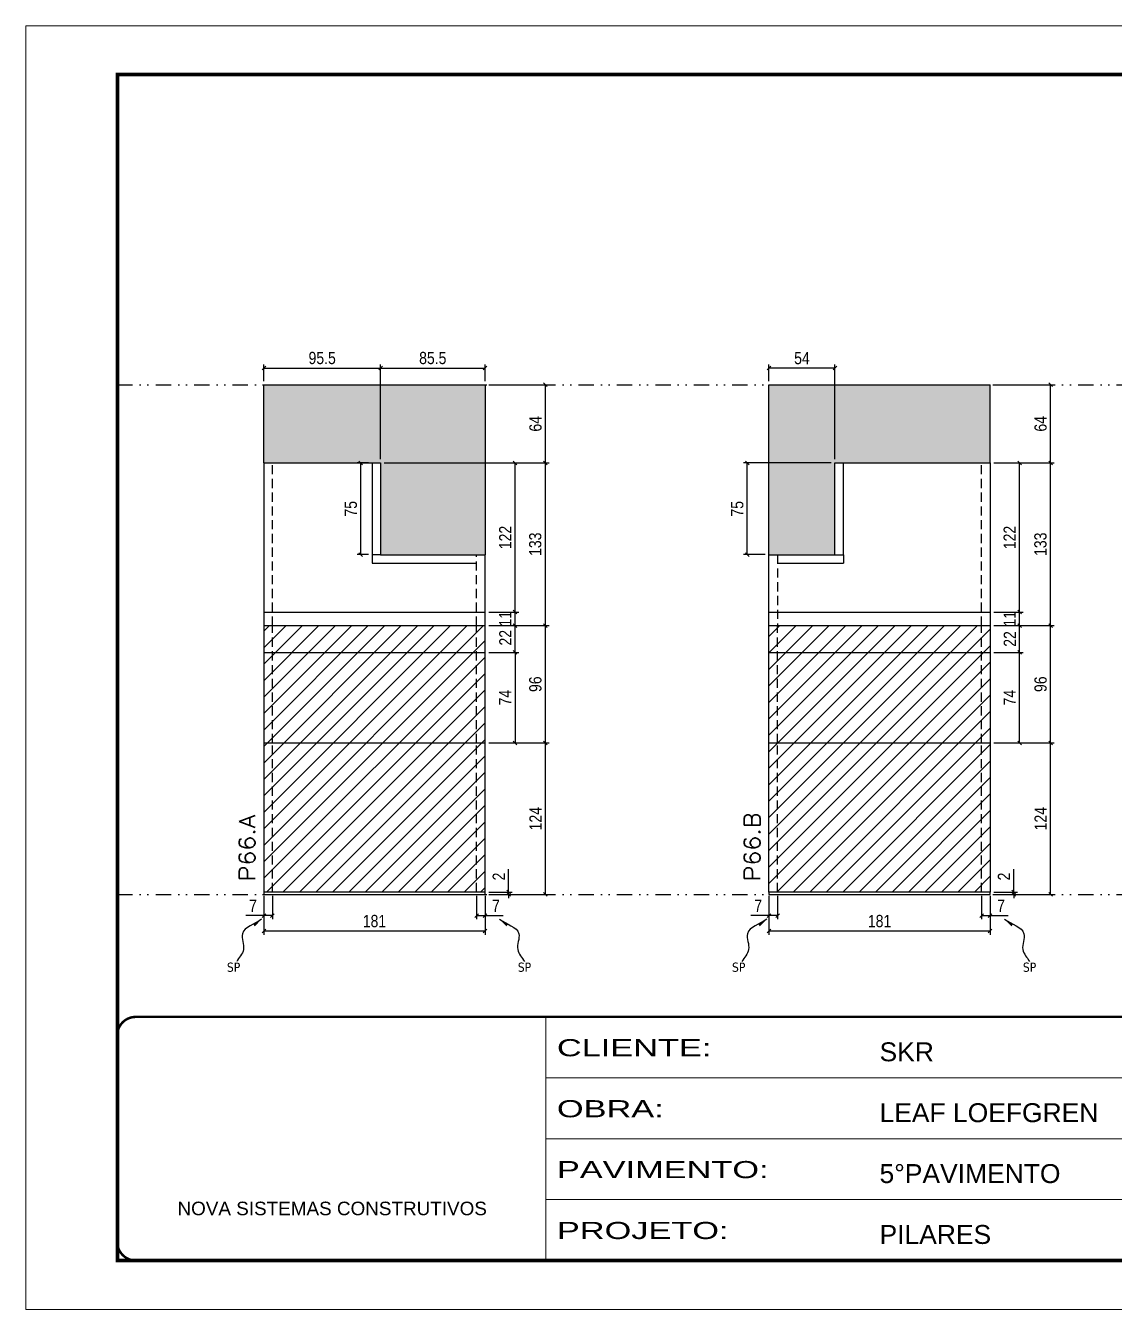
# Model space of a CAD drawing. Extents: x 14400 to 27878, y -21631 to 6985.
# Drawn here: x 16012 to 16903, y -957 to 93 of the extents above; entities that cross this region are included whole.
import ezdxf

# ---------------------------------------------------------------- set-up
doc = ezdxf.new("R2010")
doc.units = 0
for name, pattern in [('CONTINUO', [0]), ('DASHED', [0.75, 0.5, -0.25]), ('DIVIDE2', [0.625, 0.25, -0.125, 0, -0.125, 0, -0.125]), ('HIDDEN', [0.375, 0.25, -0.125])]:
    doc.linetypes.add(name, pattern=pattern)
for name, color, linetype in [('COTA', 241, 'Continuous'), ('Nível', 160, 'Continuous'), ('Painéis', 200, 'Continuous'), ('SARR_2.2x7', 40, 'Continuous'), ('Sarrafo de Pressão', 42, 'HIDDEN'), ('texto', 7, 'Continuous')]:
    doc.layers.add(name, color=color, linetype=linetype)
for name, color, linetype, lineweight in [('Folhas', 255, 'Continuous', 9), ('Hachura', 251, 'Continuous', 9), ('SARRAFO DE PRESSAO', 251, 'DASHED', 9), ('Texto Seção', 7, 'Continuous', 15)]:
    doc.layers.add(name, color=color, linetype=linetype, lineweight=lineweight)
doc.styles.add('ARIAL', font='arial.ttf')
doc.styles.add('COTA TECNICA', font='techl___.ttf', dxfattribs={"height": 10})
doc.styles.add('COTA TECNICA-50', font='techl___.ttf', dxfattribs={"height": 10})
doc.styles.add('REGUA-120', font='ROMANS.shx', dxfattribs={"height": 15})
doc.styles.get("Standard").update_dxf_attribs({"font": 'arial.ttf'})
doc.styles.add('Tecnologia', font='')
doc.styles.get('Tecnologia').set_extended_font_data('Forgotten Futurist')
doc.dimstyles.new('COTA PAINEL-50', dxfattribs={"dimtxt": 10, "dimasz": 3, "dimexe": 3, "dimexo": 3, "dimgap": 3, "dimtad": 1, "dimdec": 1, "dimzin": 12, "dimdsep": 46, "dimtxsty": 'COTA TECNICA-50', "dimblk1": 'OBLIQUE', "dimblk2": 'OBLIQUE', "dimsah": 1, "dimcen": 0.9, "dimclrd": 4, "dimclre": 4, "dimclrt": 240, "dimadec": 1, "dimazin": 3, "dimtfac": 1, "dimtdec": 1, "dimtmove": 0, "dimatfit": 3, "dimfxl": 1, "dimtolj": 1, "dimtzin": 12, "dimarcsym": 0})
doc.dimstyles.new('PAINEL', dxfattribs={"dimtxt": 10, "dimasz": 3, "dimexe": 3, "dimexo": 3, "dimgap": 3, "dimtad": 1, "dimdec": 1, "dimzin": 12, "dimdsep": 46, "dimtxsty": 'COTA TECNICA', "dimblk1": 'OBLIQUE', "dimblk2": 'OBLIQUE', "dimsah": 1, "dimcen": 0.9, "dimclrd": 4, "dimclre": 4, "dimclrt": 240, "dimadec": 1, "dimazin": 3, "dimtfac": 1, "dimtdec": 1, "dimtmove": 0, "dimatfit": 3, "dimfxl": 1, "dimtolj": 1, "dimtzin": 12, "dimarcsym": 0})
doc.dimstyles.get("Standard").update_dxf_attribs({"dimtxt": 0.18, "dimasz": 0.18, "dimexe": 0.18, "dimexo": 0.0625, "dimgap": 0.09, "dimtad": 0, "dimtih": 1, "dimtoh": 1, "dimdec": 4, "dimzin": 0, "dimdsep": 46, "dimtxsty": 'Standard', "dimcen": 0.09, "dimadec": 0, "dimazin": 0, "dimtfac": 1, "dimtdec": 4, "dimtofl": 0, "dimtmove": 0, "dimatfit": 3, "dimfxl": 1, "dimtolj": 1, "dimtzin": 0, "dimarcsym": 0})

# ---------------------------------------------------------------- blocks, each defined once
blk = doc.blocks.new('9999999999')
at = {"color": 30, "linetype": 'CONTINUO'}
for p, q in [((98564.6, 34230.2), (98564.6, 34429.4)), ((98564.6, 34379.6), (99584, 34379.6)), ((98564.6, 34329.8), (99488, 34329.8)), ((98564.6, 34280), (99488, 34280))]:
    blk.add_line(p, q, dxfattribs=at)
at = {"color": 30, "linetype": 'CONTINUO', "const_width": 2}
blk.add_lwpolyline([(99584, 34230.2), (99584, 34414.4, 0.414214), (99569, 34429.4), (98229, 34429.4, 0.414214), (98214, 34414.4), (98214, 34245.2, 0.414214), (98229, 34230.2), (99584, 34230.2)], format="xyb", dxfattribs=at)
at = {"layer": 'Folhas'}
blk.add_lwpolyline([(98139, 34190.2), (99624, 34190.2), (99624, 35240.2), (98139, 35240.2)], close=True, dxfattribs=at)
at = {"layer": 'Folhas', "color": 30, "const_width": 3}
blk.add_lwpolyline([(98214, 34230.2), (99584, 34230.2), (99584, 35200.2), (98214, 35200.2)], close=True, dxfattribs=at)
at = {"color": 7, "linetype": 'Continuous', "ltscale": 5, "style": 'ARIAL'}
for s, height, p in [('SKR', 15.48, (98837.7, 34393.1)), ('LEAF LOEFGREN', 15.483, (98837.7, 34343.3)), ('5°PAVIMENTO', 15.483, (98837.7, 34293.5)), ('NOVA SISTEMAS CONSTRUTIVOS', 11.059, (98263.2, 34267.2)), ('PILARES', 15.48, (98837.7, 34243.7))]:
    blk.add_text(s, height=height, dxfattribs=at).set_placement(p)
at = {"layer": 'Folhas', "color": 7, "style": 'Tecnologia', "width": 1.5}
for s, p in [('CLIENTE:', (98573.7, 34397.2)), ('OBRA:', (98573.7, 34347.3)), ('PAVIMENTO:', (98573.7, 34297.5)), ('PROJETO:', (98573.7, 34247.7))]:
    blk.add_text(s, height=14, dxfattribs=at).set_placement(p)
blk = doc.blocks.new('_Oblique')
at = {"color": 0, "linetype": 'ByBlock', "lineweight": -2}
blk.add_line((-0.5, -0.5), (0.5, 0.5), dxfattribs=at)
blk = doc.blocks.new('*D956')
at = {"layer": 'COTA', "color": 4, "lineweight": -2, "transparency": 16777216}
for p, q in [((16206.9, -618.4), (16206.9, -650.3)), ((16387.9, -618.4), (16387.9, -650.3)), ((16387.9, -647.3), (16206.9, -647.3))]:
    blk.add_line(p, q, dxfattribs=at)
at = {"layer": 'Defpoints', "color": 0, "transparency": 16777216}
for p in [(16206.9, -615.4), (16387.9, -615.4), (16206.9, -647.3)]:
    blk.add_point(p, dxfattribs=at)
at = {"layer": 'COTA', "color": 4, "lineweight": -2, "transparency": 16777216, "xscale": 3, "yscale": 3, "zscale": 3, "rotation": 180}
blk.add_blockref('_Oblique', (16206.9, -647.3), dxfattribs=at)
at = {"layer": 'COTA', "color": 4, "lineweight": -2, "transparency": 16777216, "xscale": 3, "yscale": 3, "zscale": 3}
blk.add_blockref('_Oblique', (16387.9, -647.3), dxfattribs=at)
at = {"layer": 'COTA', "color": 240, "transparency": 16777216, "insert": (16297.4, -639.2), "char_height": 10, "attachment_point": 5, "style": 'COTA TECNICA'}
blk.add_mtext('\\A1;181', dxfattribs=at)
blk = doc.blocks.new('*D957')
at = {"layer": 'COTA', "color": 4, "lineweight": -2, "transparency": 16777216}
for p, q in [((16380.9, -618.4), (16380.9, -637.7)), ((16387.9, -620.4), (16387.9, -637.7)), ((16380.9, -634.7), (16387.9, -634.7)), ((16387.9, -634.7), (16402.6, -634.7))]:
    blk.add_line(p, q, dxfattribs=at)
at = {"layer": 'Defpoints', "color": 0, "transparency": 16777216}
for p in [(16380.9, -615.4), (16387.9, -617.4), (16387.9, -634.7)]:
    blk.add_point(p, dxfattribs=at)
at = {"layer": 'COTA', "color": 4, "lineweight": -2, "transparency": 16777216, "xscale": 3, "yscale": 3, "zscale": 3, "rotation": 180}
blk.add_blockref('_Oblique', (16380.9, -634.7), dxfattribs=at)
at = {"layer": 'COTA', "color": 4, "lineweight": -2, "transparency": 16777216, "xscale": 3, "yscale": 3, "zscale": 3}
blk.add_blockref('_Oblique', (16387.9, -634.7), dxfattribs=at)
at = {"layer": 'COTA', "color": 240, "transparency": 16777216, "insert": (16396.8, -626.6), "char_height": 10, "attachment_point": 5, "style": 'COTA TECNICA-50'}
blk.add_mtext('\\A1;7', dxfattribs=at)
blk = doc.blocks.new('*D958')
at = {"layer": 'COTA', "color": 4, "lineweight": -2, "transparency": 16777216}
for p, q in [((16213.9, -618.4), (16213.9, -637.7)), ((16206.9, -620.4), (16206.9, -637.7)), ((16206.9, -634.7), (16192.2, -634.7)), ((16213.9, -634.7), (16206.9, -634.7))]:
    blk.add_line(p, q, dxfattribs=at)
at = {"layer": 'Defpoints', "color": 0, "transparency": 16777216}
for p in [(16206.9, -617.4), (16213.9, -615.4), (16206.9, -634.7)]:
    blk.add_point(p, dxfattribs=at)
at = {"layer": 'COTA', "color": 4, "lineweight": -2, "transparency": 16777216, "xscale": 3, "yscale": 3, "zscale": 3, "rotation": 180}
blk.add_blockref('_Oblique', (16206.9, -634.7), dxfattribs=at)
at = {"layer": 'COTA', "color": 4, "lineweight": -2, "transparency": 16777216, "xscale": 3, "yscale": 3, "zscale": 3}
blk.add_blockref('_Oblique', (16213.9, -634.7), dxfattribs=at)
at = {"layer": 'COTA', "color": 240, "transparency": 16777216, "insert": (16198, -626.6), "char_height": 10, "attachment_point": 5, "style": 'COTA TECNICA-50'}
blk.add_mtext('\\A1;7', dxfattribs=at)
blk = doc.blocks.new('*D959')
at = {"layer": 'COTA', "color": 4, "lineweight": -2, "transparency": 16777216}
for p, q in [((16407.1, -615.4), (16407.1, -596.6)), ((16390.9, -615.4), (16410.1, -615.4)), ((16390.9, -617.4), (16410.1, -617.4)), ((16407.1, -617.4), (16407.1, -615.4)), ((16407.1, -617.4), (16407.1, -620.4))]:
    blk.add_line(p, q, dxfattribs=at)
at = {"layer": 'Defpoints', "color": 0, "transparency": 16777216}
for p in [(16387.9, -615.4), (16387.9, -617.4), (16407.1, -617.4)]:
    blk.add_point(p, dxfattribs=at)
at = {"layer": 'COTA', "color": 4, "lineweight": -2, "transparency": 16777216, "xscale": 3, "yscale": 3, "zscale": 3}
for p, rotation in [((16407.1, -615.4), 270), ((16407.1, -617.4), 90)]:
    blk.add_blockref('_Oblique', p, dxfattribs=dict(at, rotation=rotation))
at = {"layer": 'COTA', "color": 240, "transparency": 16777216, "insert": (16399.1, -602.7), "char_height": 10, "attachment_point": 5, "rotation": 90, "style": 'COTA TECNICA-50'}
blk.add_mtext('\\A1;2', dxfattribs=at)
blk = doc.blocks.new('*D982')
at = {"layer": 'COTA', "color": 4, "linetype": 'ByBlock', "lineweight": -2, "transparency": 16777216}
for p, q in [((16390.9, -493.4), (16440.3, -493.4)), ((16437.3, -617.4), (16437.3, -493.4)), ((16390.9, -617.4), (16440.3, -617.4))]:
    blk.add_line(p, q, dxfattribs=at)
at = {"layer": 'Defpoints', "color": 0, "linetype": 'ByBlock', "transparency": 16777216}
for p in [(16387.9, -493.4), (16437.3, -493.4), (16387.9, -617.4)]:
    blk.add_point(p, dxfattribs=at)
at = {"layer": 'COTA', "color": 4, "linetype": 'ByBlock', "lineweight": -2, "transparency": 16777216, "xscale": 3, "yscale": 3, "zscale": 3}
for p, rotation in [((16437.3, -493.4), 90), ((16437.3, -617.4), 270)]:
    blk.add_blockref('_Oblique', p, dxfattribs=dict(at, rotation=rotation))
at = {"layer": 'COTA', "color": 240, "linetype": 'ByBlock', "transparency": 16777216, "insert": (16429.2, -555.4), "char_height": 10, "attachment_point": 5, "rotation": 90, "style": 'COTA TECNICA'}
blk.add_mtext('\\A1;124', dxfattribs=at)
blk = doc.blocks.new('*D963')
at = {"layer": 'COTA', "color": 4, "lineweight": -2, "transparency": 16777216}
for p, q in [((16620.2, -618.4), (16620.2, -650.3)), ((16801.2, -618.4), (16801.2, -650.3)), ((16801.2, -647.3), (16620.2, -647.3))]:
    blk.add_line(p, q, dxfattribs=at)
at = {"layer": 'Defpoints', "color": 0, "transparency": 16777216}
for p in [(16620.2, -615.4), (16801.2, -615.4), (16620.2, -647.3)]:
    blk.add_point(p, dxfattribs=at)
at = {"layer": 'COTA', "color": 4, "lineweight": -2, "transparency": 16777216, "xscale": 3, "yscale": 3, "zscale": 3, "rotation": 180}
blk.add_blockref('_Oblique', (16620.2, -647.3), dxfattribs=at)
at = {"layer": 'COTA', "color": 4, "lineweight": -2, "transparency": 16777216, "xscale": 3, "yscale": 3, "zscale": 3}
blk.add_blockref('_Oblique', (16801.2, -647.3), dxfattribs=at)
at = {"layer": 'COTA', "color": 240, "transparency": 16777216, "insert": (16710.7, -639.2), "char_height": 10, "attachment_point": 5, "style": 'COTA TECNICA'}
blk.add_mtext('\\A1;181', dxfattribs=at)
blk = doc.blocks.new('*D964')
at = {"layer": 'COTA', "color": 4, "lineweight": -2, "transparency": 16777216}
for p, q in [((16794.2, -618.4), (16794.2, -637.7)), ((16801.2, -620.4), (16801.2, -637.7)), ((16794.2, -634.7), (16801.2, -634.7)), ((16801.2, -634.7), (16815.9, -634.7))]:
    blk.add_line(p, q, dxfattribs=at)
at = {"layer": 'Defpoints', "color": 0, "transparency": 16777216}
for p in [(16794.2, -615.4), (16801.2, -617.4), (16801.2, -634.7)]:
    blk.add_point(p, dxfattribs=at)
at = {"layer": 'COTA', "color": 4, "lineweight": -2, "transparency": 16777216, "xscale": 3, "yscale": 3, "zscale": 3, "rotation": 180}
blk.add_blockref('_Oblique', (16794.2, -634.7), dxfattribs=at)
at = {"layer": 'COTA', "color": 4, "lineweight": -2, "transparency": 16777216, "xscale": 3, "yscale": 3, "zscale": 3}
blk.add_blockref('_Oblique', (16801.2, -634.7), dxfattribs=at)
at = {"layer": 'COTA', "color": 240, "transparency": 16777216, "insert": (16810.1, -626.6), "char_height": 10, "attachment_point": 5, "style": 'COTA TECNICA-50'}
blk.add_mtext('\\A1;7', dxfattribs=at)
blk = doc.blocks.new('*D965')
at = {"layer": 'COTA', "color": 4, "lineweight": -2, "transparency": 16777216}
for p, q in [((16627.2, -618.4), (16627.2, -637.7)), ((16620.2, -620.4), (16620.2, -637.7)), ((16620.2, -634.7), (16605.5, -634.7)), ((16627.2, -634.7), (16620.2, -634.7))]:
    blk.add_line(p, q, dxfattribs=at)
at = {"layer": 'Defpoints', "color": 0, "transparency": 16777216}
for p in [(16620.2, -617.4), (16627.2, -615.4), (16620.2, -634.7)]:
    blk.add_point(p, dxfattribs=at)
at = {"layer": 'COTA', "color": 4, "lineweight": -2, "transparency": 16777216, "xscale": 3, "yscale": 3, "zscale": 3, "rotation": 180}
blk.add_blockref('_Oblique', (16620.2, -634.7), dxfattribs=at)
at = {"layer": 'COTA', "color": 4, "lineweight": -2, "transparency": 16777216, "xscale": 3, "yscale": 3, "zscale": 3}
blk.add_blockref('_Oblique', (16627.2, -634.7), dxfattribs=at)
at = {"layer": 'COTA', "color": 240, "transparency": 16777216, "insert": (16611.4, -626.6), "char_height": 10, "attachment_point": 5, "style": 'COTA TECNICA-50'}
blk.add_mtext('\\A1;7', dxfattribs=at)
blk = doc.blocks.new('*D966')
at = {"layer": 'COTA', "color": 4, "lineweight": -2, "transparency": 16777216}
for p, q in [((16820.5, -615.4), (16820.5, -596.6)), ((16804.2, -615.4), (16823.5, -615.4)), ((16804.2, -617.4), (16823.5, -617.4)), ((16820.5, -617.4), (16820.5, -615.4)), ((16820.5, -617.4), (16820.5, -620.4))]:
    blk.add_line(p, q, dxfattribs=at)
at = {"layer": 'Defpoints', "color": 0, "transparency": 16777216}
for p in [(16801.2, -615.4), (16801.2, -617.4), (16820.5, -617.4)]:
    blk.add_point(p, dxfattribs=at)
at = {"layer": 'COTA', "color": 4, "lineweight": -2, "transparency": 16777216, "xscale": 3, "yscale": 3, "zscale": 3}
for p, rotation in [((16820.5, -615.4), 270), ((16820.5, -617.4), 90)]:
    blk.add_blockref('_Oblique', p, dxfattribs=dict(at, rotation=rotation))
at = {"layer": 'COTA', "color": 240, "transparency": 16777216, "insert": (16812.5, -602.7), "char_height": 10, "attachment_point": 5, "rotation": 90, "style": 'COTA TECNICA-50'}
blk.add_mtext('\\A1;2', dxfattribs=at)
blk = doc.blocks.new('*D984')
at = {"layer": 'COTA', "color": 4, "linetype": 'ByBlock', "lineweight": -2, "transparency": 16777216}
for p, q in [((16804.2, -493.4), (16853.6, -493.4)), ((16850.6, -617.4), (16850.6, -493.4)), ((16804.2, -617.4), (16853.6, -617.4))]:
    blk.add_line(p, q, dxfattribs=at)
at = {"layer": 'Defpoints', "color": 0, "linetype": 'ByBlock', "transparency": 16777216}
for p in [(16801.2, -493.4), (16850.6, -493.4), (16801.2, -617.4)]:
    blk.add_point(p, dxfattribs=at)
at = {"layer": 'COTA', "color": 4, "linetype": 'ByBlock', "lineweight": -2, "transparency": 16777216, "xscale": 3, "yscale": 3, "zscale": 3}
for p, rotation in [((16850.6, -493.4), 90), ((16850.6, -617.4), 270)]:
    blk.add_blockref('_Oblique', p, dxfattribs=dict(at, rotation=rotation))
at = {"layer": 'COTA', "color": 240, "linetype": 'ByBlock', "transparency": 16777216, "insert": (16842.5, -555.4), "char_height": 10, "attachment_point": 5, "rotation": 90, "style": 'COTA TECNICA'}
blk.add_mtext('\\A1;124', dxfattribs=at)
blk = doc.blocks.new('*D985')
at = {"layer": 'COTA', "color": 4, "lineweight": -2, "transparency": 16777216}
for p, q in [((16390.9, -397.4), (16440.3, -397.4)), ((16437.3, -493.4), (16437.3, -397.4)), ((16390.9, -493.4), (16440.3, -493.4))]:
    blk.add_line(p, q, dxfattribs=at)
at = {"layer": 'Defpoints', "color": 0, "transparency": 16777216}
for p in [(16387.9, -397.4), (16437.3, -397.4), (16387.9, -493.4)]:
    blk.add_point(p, dxfattribs=at)
at = {"layer": 'COTA', "color": 4, "lineweight": -2, "transparency": 16777216, "xscale": 3, "yscale": 3, "zscale": 3}
for p, rotation in [((16437.3, -397.4), 90), ((16437.3, -493.4), 270)]:
    blk.add_blockref('_Oblique', p, dxfattribs=dict(at, rotation=rotation))
at = {"layer": 'COTA', "color": 240, "transparency": 16777216, "insert": (16429.1, -445.4), "char_height": 10, "attachment_point": 5, "rotation": 90, "style": 'COTA TECNICA'}
blk.add_mtext('\\A1;96', dxfattribs=at)
blk = doc.blocks.new('*D991')
at = {"layer": 'COTA', "color": 4, "lineweight": -2, "transparency": 16777216}
for p, q in [((16390.9, -419.4), (16415.5, -419.4)), ((16412.5, -419.4), (16412.5, -493.4)), ((16390.9, -493.4), (16415.5, -493.4))]:
    blk.add_line(p, q, dxfattribs=at)
at = {"layer": 'Defpoints', "color": 0, "transparency": 16777216}
for p in [(16387.9, -419.4), (16387.9, -493.4), (16412.5, -493.4)]:
    blk.add_point(p, dxfattribs=at)
at = {"layer": 'COTA', "color": 4, "lineweight": -2, "transparency": 16777216, "xscale": 3, "yscale": 3, "zscale": 3}
for p, rotation in [((16412.5, -419.4), 90), ((16412.5, -493.4), 270)]:
    blk.add_blockref('_Oblique', p, dxfattribs=dict(at, rotation=rotation))
at = {"layer": 'COTA', "color": 240, "transparency": 16777216, "insert": (16404.4, -456.4), "char_height": 10, "attachment_point": 5, "rotation": 90, "style": 'COTA TECNICA'}
blk.add_mtext('\\A1;74', dxfattribs=at)
blk = doc.blocks.new('*D992')
at = {"layer": 'COTA', "color": 4, "lineweight": -2, "transparency": 16777216}
for p, q in [((16390.9, -397.4), (16415.5, -397.4)), ((16412.5, -419.4), (16412.5, -397.4)), ((16390.9, -419.4), (16415.5, -419.4))]:
    blk.add_line(p, q, dxfattribs=at)
at = {"layer": 'Defpoints', "color": 0, "transparency": 16777216}
for p in [(16387.9, -397.4), (16412.5, -397.4), (16387.9, -419.4)]:
    blk.add_point(p, dxfattribs=at)
at = {"layer": 'COTA', "color": 4, "lineweight": -2, "transparency": 16777216, "xscale": 3, "yscale": 3, "zscale": 3}
for p, rotation in [((16412.5, -397.4), 90), ((16412.5, -419.4), 270)]:
    blk.add_blockref('_Oblique', p, dxfattribs=dict(at, rotation=rotation))
at = {"layer": 'COTA', "color": 240, "transparency": 16777216, "insert": (16404.5, -407.4), "char_height": 10, "attachment_point": 5, "rotation": 90, "style": 'COTA TECNICA'}
blk.add_mtext('\\A1;22', dxfattribs=at)
blk = doc.blocks.new('*D1571')
at = {"layer": 'COTA', "color": 4, "lineweight": -2, "transparency": 16777216}
for p, q in [((16804.2, -397.4), (16853.6, -397.4)), ((16850.6, -493.4), (16850.6, -397.4)), ((16804.2, -493.4), (16853.6, -493.4))]:
    blk.add_line(p, q, dxfattribs=at)
at = {"layer": 'Defpoints', "color": 0, "transparency": 16777216}
for p in [(16801.2, -397.4), (16850.6, -397.4), (16801.2, -493.4)]:
    blk.add_point(p, dxfattribs=at)
at = {"layer": 'COTA', "color": 4, "lineweight": -2, "transparency": 16777216, "xscale": 3, "yscale": 3, "zscale": 3}
for p, rotation in [((16850.6, -397.4), 90), ((16850.6, -493.4), 270)]:
    blk.add_blockref('_Oblique', p, dxfattribs=dict(at, rotation=rotation))
at = {"layer": 'COTA', "color": 240, "transparency": 16777216, "insert": (16842.5, -445.4), "char_height": 10, "attachment_point": 5, "rotation": 90, "style": 'COTA TECNICA'}
blk.add_mtext('\\A1;96', dxfattribs=at)
blk = doc.blocks.new('*D1931')
at = {"layer": 'COTA', "color": 4, "lineweight": -2, "transparency": 16777216}
for p, q in [((16804.2, -419.4), (16828.3, -419.4)), ((16825.3, -493.4), (16825.3, -419.4)), ((16804.2, -493.4), (16828.3, -493.4))]:
    blk.add_line(p, q, dxfattribs=at)
at = {"layer": 'Defpoints', "color": 0, "transparency": 16777216}
for p in [(16801.2, -419.4), (16825.3, -419.4), (16801.2, -493.4)]:
    blk.add_point(p, dxfattribs=at)
at = {"layer": 'COTA', "color": 4, "lineweight": -2, "transparency": 16777216, "xscale": 3, "yscale": 3, "zscale": 3}
for p, rotation in [((16825.3, -419.4), 90), ((16825.3, -493.4), 270)]:
    blk.add_blockref('_Oblique', p, dxfattribs=dict(at, rotation=rotation))
at = {"layer": 'COTA', "color": 240, "transparency": 16777216, "insert": (16817.2, -456.4), "char_height": 10, "attachment_point": 5, "rotation": 90, "style": 'COTA TECNICA'}
blk.add_mtext('\\A1;74', dxfattribs=at)
blk = doc.blocks.new('*D1932')
at = {"layer": 'COTA', "color": 4, "lineweight": -2, "transparency": 16777216}
for p, q in [((16804.2, -397.4), (16828.3, -397.4)), ((16825.3, -419.4), (16825.3, -397.4)), ((16804.2, -419.4), (16828.3, -419.4))]:
    blk.add_line(p, q, dxfattribs=at)
at = {"layer": 'Defpoints', "color": 0, "transparency": 16777216}
for p in [(16801.2, -397.4), (16825.3, -397.4), (16801.2, -419.4)]:
    blk.add_point(p, dxfattribs=at)
at = {"layer": 'COTA', "color": 4, "lineweight": -2, "transparency": 16777216, "xscale": 3, "yscale": 3, "zscale": 3}
for p, rotation in [((16825.3, -397.4), 90), ((16825.3, -419.4), 270)]:
    blk.add_blockref('_Oblique', p, dxfattribs=dict(at, rotation=rotation))
at = {"layer": 'COTA', "color": 240, "transparency": 16777216, "insert": (16817.3, -408.4), "char_height": 10, "attachment_point": 5, "rotation": 90, "style": 'COTA TECNICA'}
blk.add_mtext('\\A1;22', dxfattribs=at)
blk = doc.blocks.new('*D3982')
at = {"layer": 'COTA', "color": 4, "lineweight": -2, "transparency": 16777216}
for p, q in [((16305.4, -264.4), (16440.3, -264.4)), ((16437.3, -397.4), (16437.3, -264.4)), ((16390.9, -397.4), (16440.3, -397.4))]:
    blk.add_line(p, q, dxfattribs=at)
at = {"layer": 'Defpoints', "color": 0, "transparency": 16777216}
for p in [(16302.4, -264.4), (16437.3, -264.4), (16387.9, -397.4)]:
    blk.add_point(p, dxfattribs=at)
at = {"layer": 'COTA', "color": 4, "lineweight": -2, "transparency": 16777216, "xscale": 3, "yscale": 3, "zscale": 3}
for p, rotation in [((16437.3, -264.4), 90), ((16437.3, -397.4), 270)]:
    blk.add_blockref('_Oblique', p, dxfattribs=dict(at, rotation=rotation))
at = {"layer": 'COTA', "color": 240, "transparency": 16777216, "insert": (16429, -330.9), "char_height": 10, "attachment_point": 5, "rotation": 90, "style": 'COTA TECNICA'}
blk.add_mtext('\\A1;133', dxfattribs=at)
blk = doc.blocks.new('*D3983')
at = {"layer": 'COTA', "color": 4, "lineweight": -2, "transparency": 16777216}
for p, q in [((16390.9, -200.4), (16440.3, -200.4)), ((16437.3, -264.4), (16437.3, -200.4)), ((16305.4, -264.4), (16440.3, -264.4))]:
    blk.add_line(p, q, dxfattribs=at)
at = {"layer": 'Defpoints', "color": 0, "transparency": 16777216}
for p in [(16387.9, -200.4), (16437.3, -200.4), (16302.4, -264.4)]:
    blk.add_point(p, dxfattribs=at)
at = {"layer": 'COTA', "color": 4, "lineweight": -2, "transparency": 16777216, "xscale": 3, "yscale": 3, "zscale": 3}
for p, rotation in [((16437.3, -200.4), 90), ((16437.3, -264.4), 270)]:
    blk.add_blockref('_Oblique', p, dxfattribs=dict(at, rotation=rotation))
at = {"layer": 'COTA', "color": 240, "transparency": 16777216, "insert": (16429.2, -232.4), "char_height": 10, "attachment_point": 5, "rotation": 90, "style": 'COTA TECNICA'}
blk.add_mtext('\\A1;64', dxfattribs=at)
blk = doc.blocks.new('*D3984')
at = {"layer": 'COTA', "color": 4, "lineweight": -2, "transparency": 16777216}
for p, q in [((16206.9, -197.4), (16206.9, -183.8)), ((16206.9, -186.8), (16302.4, -186.8)), ((16302.4, -261.4), (16302.4, -183.8))]:
    blk.add_line(p, q, dxfattribs=at)
at = {"layer": 'Defpoints', "color": 0, "transparency": 16777216}
for p in [(16302.4, -186.8), (16206.9, -200.4), (16302.4, -264.4)]:
    blk.add_point(p, dxfattribs=at)
at = {"layer": 'COTA', "color": 4, "lineweight": -2, "transparency": 16777216, "xscale": 3, "yscale": 3, "zscale": 3, "rotation": 180}
blk.add_blockref('_Oblique', (16206.9, -186.8), dxfattribs=at)
at = {"layer": 'COTA', "color": 4, "lineweight": -2, "transparency": 16777216, "xscale": 3, "yscale": 3, "zscale": 3}
blk.add_blockref('_Oblique', (16302.4, -186.8), dxfattribs=at)
at = {"layer": 'COTA', "color": 240, "transparency": 16777216, "insert": (16254.6, -178.6), "char_height": 10, "attachment_point": 5, "style": 'COTA TECNICA'}
blk.add_mtext('\\A1;95.5', dxfattribs=at)
blk = doc.blocks.new('*D3985')
at = {"layer": 'COTA', "color": 4, "lineweight": -2, "transparency": 16777216}
for p, q in [((16302.4, -261.4), (16302.4, -183.8)), ((16302.4, -186.8), (16387.9, -186.8)), ((16387.9, -197.4), (16387.9, -183.8))]:
    blk.add_line(p, q, dxfattribs=at)
at = {"layer": 'Defpoints', "color": 0, "transparency": 16777216}
for p in [(16387.9, -186.8), (16387.9, -200.4), (16302.4, -264.4)]:
    blk.add_point(p, dxfattribs=at)
at = {"layer": 'COTA', "color": 4, "lineweight": -2, "transparency": 16777216, "xscale": 3, "yscale": 3, "zscale": 3, "rotation": 180}
blk.add_blockref('_Oblique', (16302.4, -186.8), dxfattribs=at)
at = {"layer": 'COTA', "color": 4, "lineweight": -2, "transparency": 16777216, "xscale": 3, "yscale": 3, "zscale": 3}
blk.add_blockref('_Oblique', (16387.9, -186.8), dxfattribs=at)
at = {"layer": 'COTA', "color": 240, "transparency": 16777216, "insert": (16345.1, -178.6), "char_height": 10, "attachment_point": 5, "style": 'COTA TECNICA'}
blk.add_mtext('\\A1;85.5', dxfattribs=at)
blk = doc.blocks.new('*D3986')
at = {"layer": 'COTA', "color": 4, "lineweight": -2, "transparency": 16777216}
for p, q in [((16390.9, -386.4), (16415.5, -386.4)), ((16412.5, -397.4), (16412.5, -386.4)), ((16390.9, -397.4), (16415.5, -397.4))]:
    blk.add_line(p, q, dxfattribs=at)
at = {"layer": 'Defpoints', "color": 0, "transparency": 16777216}
for p in [(16387.9, -386.4), (16412.5, -386.4), (16387.9, -397.4)]:
    blk.add_point(p, dxfattribs=at)
at = {"layer": 'COTA', "color": 4, "lineweight": -2, "transparency": 16777216, "xscale": 3, "yscale": 3, "zscale": 3}
for p, rotation in [((16412.5, -386.4), 90), ((16412.5, -397.4), 270)]:
    blk.add_blockref('_Oblique', p, dxfattribs=dict(at, rotation=rotation))
at = {"layer": 'COTA', "color": 240, "transparency": 16777216, "insert": (16404.4, -391.9), "char_height": 10, "attachment_point": 5, "rotation": 90, "style": 'COTA TECNICA'}
blk.add_mtext('\\A1;11', dxfattribs=at)
blk = doc.blocks.new('*D3987')
at = {"layer": 'COTA', "color": 4, "lineweight": -2, "transparency": 16777216}
for p, q in [((16305.4, -264.4), (16415.5, -264.4)), ((16412.5, -386.4), (16412.5, -264.4)), ((16390.9, -386.4), (16415.5, -386.4))]:
    blk.add_line(p, q, dxfattribs=at)
at = {"layer": 'Defpoints', "color": 0, "transparency": 16777216}
for p in [(16302.4, -264.4), (16412.5, -264.4), (16387.9, -386.4)]:
    blk.add_point(p, dxfattribs=at)
at = {"layer": 'COTA', "color": 4, "lineweight": -2, "transparency": 16777216, "xscale": 3, "yscale": 3, "zscale": 3}
for p, rotation in [((16412.5, -264.4), 90), ((16412.5, -386.4), 270)]:
    blk.add_blockref('_Oblique', p, dxfattribs=dict(at, rotation=rotation))
at = {"layer": 'COTA', "color": 240, "transparency": 16777216, "insert": (16404.4, -325.4), "char_height": 10, "attachment_point": 5, "rotation": 90, "style": 'COTA TECNICA'}
blk.add_mtext('\\A1;122', dxfattribs=at)
blk = doc.blocks.new('*D3988')
at = {"layer": 'COTA', "color": 4, "lineweight": -2, "transparency": 16777216}
for p, q in [((16292.4, -264.4), (16283.2, -264.4)), ((16286.2, -339.4), (16286.2, -264.4)), ((16292.4, -339.4), (16283.2, -339.4))]:
    blk.add_line(p, q, dxfattribs=at)
at = {"layer": 'Defpoints', "color": 0, "transparency": 16777216}
for p in [(16286.2, -264.4), (16295.4, -264.4), (16295.4, -339.4)]:
    blk.add_point(p, dxfattribs=at)
at = {"layer": 'COTA', "color": 4, "lineweight": -2, "transparency": 16777216, "xscale": 3, "yscale": 3, "zscale": 3}
for p, rotation in [((16286.2, -264.4), 90), ((16286.2, -339.4), 270)]:
    blk.add_blockref('_Oblique', p, dxfattribs=dict(at, rotation=rotation))
at = {"layer": 'COTA', "color": 240, "transparency": 16777216, "insert": (16278.1, -301.9), "char_height": 10, "attachment_point": 5, "rotation": 90, "style": 'COTA TECNICA'}
blk.add_mtext('\\A1;75', dxfattribs=at)
blk = doc.blocks.new('*D3989')
at = {"layer": 'COTA', "color": 4, "lineweight": -2, "transparency": 16777216}
for p, q in [((16804.2, -264.4), (16853.6, -264.4)), ((16850.6, -397.4), (16850.6, -264.4)), ((16804.2, -397.4), (16853.6, -397.4))]:
    blk.add_line(p, q, dxfattribs=at)
at = {"layer": 'Defpoints', "color": 0, "transparency": 16777216}
for p in [(16801.2, -264.4), (16850.6, -264.4), (16801.2, -397.4)]:
    blk.add_point(p, dxfattribs=at)
at = {"layer": 'COTA', "color": 4, "lineweight": -2, "transparency": 16777216, "xscale": 3, "yscale": 3, "zscale": 3}
for p, rotation in [((16850.6, -264.4), 90), ((16850.6, -397.4), 270)]:
    blk.add_blockref('_Oblique', p, dxfattribs=dict(at, rotation=rotation))
at = {"layer": 'COTA', "color": 240, "transparency": 16777216, "insert": (16842.4, -330.9), "char_height": 10, "attachment_point": 5, "rotation": 90, "style": 'COTA TECNICA'}
blk.add_mtext('\\A1;133', dxfattribs=at)
blk = doc.blocks.new('*D3990')
at = {"layer": 'COTA', "color": 4, "lineweight": -2, "transparency": 16777216}
for p, q in [((16804.2, -200.4), (16853.6, -200.4)), ((16850.6, -264.4), (16850.6, -200.4)), ((16804.2, -264.4), (16853.6, -264.4))]:
    blk.add_line(p, q, dxfattribs=at)
at = {"layer": 'Defpoints', "color": 0, "transparency": 16777216}
for p in [(16801.2, -200.4), (16850.6, -200.4), (16801.2, -264.4)]:
    blk.add_point(p, dxfattribs=at)
at = {"layer": 'COTA', "color": 4, "lineweight": -2, "transparency": 16777216, "xscale": 3, "yscale": 3, "zscale": 3}
for p, rotation in [((16850.6, -200.4), 90), ((16850.6, -264.4), 270)]:
    blk.add_blockref('_Oblique', p, dxfattribs=dict(at, rotation=rotation))
at = {"layer": 'COTA', "color": 240, "transparency": 16777216, "insert": (16842.5, -232.4), "char_height": 10, "attachment_point": 5, "rotation": 90, "style": 'COTA TECNICA'}
blk.add_mtext('\\A1;64', dxfattribs=at)
blk = doc.blocks.new('*D3991')
at = {"layer": 'COTA', "color": 4, "lineweight": -2, "transparency": 16777216}
for p, q in [((16620.2, -197.4), (16620.2, -183.8)), ((16674.2, -186.8), (16620.2, -186.8)), ((16674.2, -261.4), (16674.2, -183.8))]:
    blk.add_line(p, q, dxfattribs=at)
at = {"layer": 'Defpoints', "color": 0, "transparency": 16777216}
for p in [(16620.2, -186.8), (16620.2, -200.4), (16674.2, -264.4)]:
    blk.add_point(p, dxfattribs=at)
at = {"layer": 'COTA', "color": 4, "lineweight": -2, "transparency": 16777216, "xscale": 3, "yscale": 3, "zscale": 3, "rotation": 180}
blk.add_blockref('_Oblique', (16620.2, -186.8), dxfattribs=at)
at = {"layer": 'COTA', "color": 4, "lineweight": -2, "transparency": 16777216, "xscale": 3, "yscale": 3, "zscale": 3}
blk.add_blockref('_Oblique', (16674.2, -186.8), dxfattribs=at)
at = {"layer": 'COTA', "color": 240, "transparency": 16777216, "insert": (16647.2, -178.7), "char_height": 10, "attachment_point": 5, "style": 'COTA TECNICA'}
blk.add_mtext('\\A1;54', dxfattribs=at)
blk = doc.blocks.new('*D3992')
at = {"layer": 'COTA', "color": 4, "lineweight": -2, "transparency": 16777216}
for p, q in [((16671.2, -264.4), (16599.4, -264.4)), ((16602.4, -339.4), (16602.4, -264.4)), ((16617.2, -339.4), (16599.4, -339.4))]:
    blk.add_line(p, q, dxfattribs=at)
at = {"layer": 'Defpoints', "color": 0, "transparency": 16777216}
for p in [(16602.4, -264.4), (16674.2, -264.4), (16620.2, -339.4)]:
    blk.add_point(p, dxfattribs=at)
at = {"layer": 'COTA', "color": 4, "lineweight": -2, "transparency": 16777216, "xscale": 3, "yscale": 3, "zscale": 3}
for p, rotation in [((16602.4, -264.4), 90), ((16602.4, -339.4), 270)]:
    blk.add_blockref('_Oblique', p, dxfattribs=dict(at, rotation=rotation))
at = {"layer": 'COTA', "color": 240, "transparency": 16777216, "insert": (16594.3, -301.9), "char_height": 10, "attachment_point": 5, "rotation": 90, "style": 'COTA TECNICA'}
blk.add_mtext('\\A1;75', dxfattribs=at)
blk = doc.blocks.new('*D3993')
at = {"layer": 'COTA', "color": 4, "lineweight": -2, "transparency": 16777216}
for p, q in [((16804.2, -386.4), (16828.3, -386.4)), ((16825.3, -397.4), (16825.3, -386.4)), ((16804.2, -397.4), (16828.3, -397.4))]:
    blk.add_line(p, q, dxfattribs=at)
at = {"layer": 'Defpoints', "color": 0, "transparency": 16777216}
for p in [(16801.2, -386.4), (16825.3, -386.4), (16801.2, -397.4)]:
    blk.add_point(p, dxfattribs=at)
at = {"layer": 'COTA', "color": 4, "lineweight": -2, "transparency": 16777216, "xscale": 3, "yscale": 3, "zscale": 3}
for p, rotation in [((16825.3, -386.4), 90), ((16825.3, -397.4), 270)]:
    blk.add_blockref('_Oblique', p, dxfattribs=dict(at, rotation=rotation))
at = {"layer": 'COTA', "color": 240, "transparency": 16777216, "insert": (16817.2, -391.9), "char_height": 10, "attachment_point": 5, "rotation": 90, "style": 'COTA TECNICA'}
blk.add_mtext('\\A1;11', dxfattribs=at)
blk = doc.blocks.new('*D3994')
at = {"layer": 'COTA', "color": 4, "lineweight": -2, "transparency": 16777216}
for p, q in [((16804.2, -264.4), (16828.3, -264.4)), ((16825.3, -386.4), (16825.3, -264.4)), ((16804.2, -386.4), (16828.3, -386.4))]:
    blk.add_line(p, q, dxfattribs=at)
at = {"layer": 'Defpoints', "color": 0, "transparency": 16777216}
for p in [(16801.2, -264.4), (16825.3, -264.4), (16801.2, -386.4)]:
    blk.add_point(p, dxfattribs=at)
at = {"layer": 'COTA', "color": 4, "lineweight": -2, "transparency": 16777216, "xscale": 3, "yscale": 3, "zscale": 3}
for p, rotation in [((16825.3, -264.4), 90), ((16825.3, -386.4), 270)]:
    blk.add_blockref('_Oblique', p, dxfattribs=dict(at, rotation=rotation))
at = {"layer": 'COTA', "color": 240, "transparency": 16777216, "insert": (16817.2, -325.4), "char_height": 10, "attachment_point": 5, "rotation": 90, "style": 'COTA TECNICA'}
blk.add_mtext('\\A1;122', dxfattribs=at)

msp = doc.modelspace()

# ---------------------------------------------------------------- hatches: boundary and pattern name
at = {"layer": 'COTA'}
h = msp.add_hatch(dxfattribs=at)
h.set_pattern_fill('AR-CONC', color=256, scale=0.03)
h.paths.add_polyline_path([(16387.89, -200.44), (16206.89, -200.44), (16206.89, -264.44), (16302.39, -264.44), (16302.39, -339.44), (16387.89, -339.44)])
h = msp.add_hatch(dxfattribs=at)
h.set_pattern_fill('AR-CONC', color=256, scale=0.03)
h.paths.add_polyline_path([(16801.22, -200.44), (16620.22, -200.44), (16620.22, -339.44), (16674.22, -339.44), (16674.22, -264.44), (16801.22, -264.44)])
at = {"layer": 'Hachura', "linetype": 'ByBlock'}
h = msp.add_hatch(dxfattribs=at)
h.set_pattern_fill('ANSI31', color=256, scale=3)
h.paths.add_polyline_path([(16387.89, -397.44), (16206.89, -397.44), (16206.89, -493.44), (16387.89, -493.44)])
h.paths.add_polyline_path([(16387.89, -493.44), (16206.89, -493.44), (16206.89, -615.44), (16387.89, -615.44)])
h.paths.add_polyline_path([(16801.22, -493.44), (16620.22, -493.44), (16620.22, -615.44), (16801.22, -615.44)])
h.paths.add_polyline_path([(16801.22, -397.44), (16620.22, -397.44), (16620.22, -493.44), (16801.22, -493.44)])
h.paths.add_polyline_path([(17043.74, -465.44), (17018.74, -465.44), (17018.74, -615.44), (17043.74, -615.44)])
h.paths.add_polyline_path([(17282.74, -480.44), (17257.74, -480.44), (17257.74, -615.44), (17282.74, -615.44)])
h.paths.add_polyline_path([(17282.74, -339.44), (17257.74, -339.44), (17257.74, -480.42), (17282.74, -480.42)])

# ---------------------------------------------------------------- linework, layer by layer
at = {"layer": 'COTA'}
for p, q in [((16206.89, -264.44), (16206.89, -200.44)), ((16206.89, -200.44), (16387.89, -200.44)), ((16387.89, -200.44), (16387.89, -339.44)), ((16620.22, -200.44), (16801.22, -200.44)), ((16620.22, -339.44), (16620.22, -200.44)), ((16801.22, -264.44), (16801.22, -200.44)), ((16302.39, -339.44), (16295.39, -339.44)), ((16295.39, -339.44), (16295.39, -346.44)), ((16674.22, -339.44), (16681.22, -339.44)), ((16681.22, -339.44), (16681.22, -346.44))]:
    msp.add_line(p, q, dxfattribs=at)
at = {"layer": 'Nível', "color": 4, "linetype": 'DIVIDE2', "ltscale": 50}
for p, q in [((16086.97, -200.44), (17456.97, -200.44)), ((16086.97, -617.44), (17456.97, -617.44))]:
    msp.add_line(p, q, dxfattribs=at)
at = {"layer": 'Painéis'}
for p, q in [((16206.89, -264.44), (16206.89, -615.44)), ((16206.89, -264.44), (16302.39, -264.44)), ((16302.39, -264.44), (16302.39, -339.44)), ((16674.22, -339.44), (16674.22, -264.44)), ((16674.22, -264.44), (16801.22, -264.44)), ((16801.22, -264.44), (16801.22, -615.44)), ((16302.39, -339.44), (16387.89, -339.44)), ((16387.89, -615.44), (16387.89, -339.44)), ((16620.22, -615.44), (16620.22, -339.44)), ((16620.22, -339.44), (16674.22, -339.44)), ((16206.89, -386.44), (16387.89, -386.44)), ((16620.22, -386.44), (16801.22, -386.44)), ((16206.89, -397.44), (16387.89, -397.44)), ((16620.22, -397.44), (16801.22, -397.44)), ((16206.89, -419.44), (16387.89, -419.44)), ((16620.22, -419.44), (16801.22, -419.44)), ((16206.89, -493.44), (16387.89, -493.44)), ((16620.22, -493.44), (16801.22, -493.44))]:
    msp.add_line(p, q, dxfattribs=at)
for points in [[(16387.89, -615.44), (16206.89, -615.44), (16206.89, -617.44), (16387.89, -617.44)], [(16801.22, -615.44), (16620.22, -615.44), (16620.22, -617.44), (16801.22, -617.44)]]:
    msp.add_lwpolyline(points, close=True, dxfattribs=at)
at = {"layer": 'SARR_2.2x7'}
for p, q in [((16295.39, -264.44), (16295.39, -339.44)), ((16681.22, -339.44), (16681.22, -264.44)), ((16295.39, -346.44), (16380.89, -346.44)), ((16627.22, -346.44), (16681.22, -346.44))]:
    msp.add_line(p, q, dxfattribs=at)
at = {"layer": 'Sarrafo de Pressão', "ltscale": 30}
for p, q in [((16213.89, -397.44), (16213.89, -264.44)), ((16794.22, -397.44), (16794.22, -264.44)), ((16380.89, -397.44), (16380.89, -339.44)), ((16627.22, -339.44), (16627.22, -397.44)), ((16213.89, -493.44), (16213.89, -397.44)), ((16380.89, -493.44), (16380.89, -397.44)), ((16627.22, -493.44), (16627.22, -397.44)), ((16794.22, -493.44), (16794.22, -397.44)), ((16213.89, -615.44), (16213.89, -493.44)), ((16380.89, -615.44), (16380.89, -493.44)), ((16627.22, -615.44), (16627.22, -493.44)), ((16794.22, -615.44), (16794.22, -493.44))]:
    msp.add_line(p, q, dxfattribs=at)

# ---------------------------------------------------------------- block references
at = {"layer": 'SARRAFO DE PRESSAO', "color": 6, "linetype": 'ByBlock'}
msp.add_blockref('9999999999', (-82127.01, -35146.93), dxfattribs=at)

# ---------------------------------------------------------------- texts
at = {"layer": 'texto', "color": 0, "char_height": 7.5, "attachment_point": 5}
for insert in [(16182.11, -676.93), (16420.13, -676.93), (16595.44, -676.93), (16833.46, -676.93)]:
    msp.add_mtext('{\\fTahoma|b0|i0|c0|p34;\\C4;SP}', dxfattribs=dict(at, insert=insert))
at = {"layer": 'Texto Seção', "style": 'REGUA-120', "width": 1.1}
for s, p in [('P66.A', (16199.64, -606.68)), ('P66.B', (16612.97, -606.68))]:
    msp.add_text(s, height=13, rotation=90, dxfattribs=at).set_placement(p)

# ---------------------------------------------------------------- dimensions: what is measured, and where the dimension line sits
at = {"layer": 'COTA'}
for base, p1, p2, dimstyle, picture, middle in [((16302.39, -186.76), (16206.89, -200.44), (16302.39, -264.44), 'PAINEL', '*D3984', (16254.64, -178.63)), ((16620.22, -186.76), (16674.22, -264.44), (16620.22, -200.44), 'PAINEL', '*D3991', (16647.22, -178.65)), ((16387.89, -634.68), (16380.89, -615.44), (16387.89, -617.44), 'COTA PAINEL-50', '*D957', (16396.75, -626.61)), ((16801.22, -634.68), (16794.22, -615.44), (16801.22, -617.44), 'COTA PAINEL-50', '*D964', (16810.08, -626.61))]:
    dim = msp.add_linear_dim(base=base, p1=p1, p2=p2, dimstyle=dimstyle, dxfattribs=at)
    dim.commit()
    dim.dimension.update_dxf_attribs({"geometry": picture, "text_midpoint": middle})
dim = msp.add_linear_dim(base=(16387.89, -186.76), p1=(16302.39, -264.44), p2=(16387.89, -200.44), dimstyle='PAINEL', override={"dimtmove": 1}, dxfattribs=at)
dim.commit()
dim.dimension.update_dxf_attribs({"geometry": '*D3985', "text_midpoint": (16345.14, -178.63)})
for base, p1, p2, angle, dimstyle, picture, middle in [((16437.25, -200.44), (16302.39, -264.44), (16387.89, -200.44), 90, 'PAINEL', '*D3983', (16429.15, -232.44)), ((16850.58, -200.44), (16801.22, -264.44), (16801.22, -200.44), 90, 'PAINEL', '*D3990', (16842.48, -232.44)), ((16286.19, -264.44), (16295.39, -339.44), (16295.39, -264.44), 90, 'PAINEL', '*D3988', (16278.08, -301.94)), ((16437.25, -264.44), (16387.89, -397.44), (16302.39, -264.44), 90, 'PAINEL', '*D3982', (16429.03, -330.94)), ((16412.51, -264.44), (16387.89, -386.44), (16302.39, -264.44), 90, 'PAINEL', '*D3987', (16404.45, -325.44)), ((16602.4, -264.44), (16620.22, -339.44), (16674.22, -264.44), 90, 'PAINEL', '*D3992', (16594.3, -301.94)), ((16850.58, -264.44), (16801.22, -397.44), (16801.22, -264.44), 90, 'PAINEL', '*D3989', (16842.36, -330.94)), ((16825.28, -264.44), (16801.22, -386.44), (16801.22, -264.44), 90, 'PAINEL', '*D3994', (16817.22, -325.44)), ((16437.25, -397.44), (16387.89, -493.44), (16387.89, -397.44), 90, 'PAINEL', '*D985', (16429.12, -445.44)), ((16850.58, -397.44), (16801.22, -493.44), (16801.22, -397.44), 90, 'PAINEL', '*D1571', (16842.45, -445.44)), ((16412.51, -493.44), (16387.89, -419.44), (16387.89, -493.44), 90, 'PAINEL', '*D991', (16404.43, -456.44)), ((16825.28, -419.44), (16801.22, -493.44), (16801.22, -419.44), 90, 'PAINEL', '*D1931', (16817.2, -456.44)), ((16206.89, -634.68), (16213.89, -615.44), (16206.89, -617.44), 180, 'COTA PAINEL-50', '*D958', (16198.02, -626.61)), ((16620.22, -634.68), (16627.22, -615.44), (16620.22, -617.44), 180, 'COTA PAINEL-50', '*D965', (16611.35, -626.61))]:
    dim = msp.add_linear_dim(base=base, p1=p1, p2=p2, angle=angle, dimstyle=dimstyle, dxfattribs=at)
    dim.commit()
    dim.dimension.update_dxf_attribs({"geometry": picture, "text_midpoint": middle})
for base, p1, p2, dimstyle, picture, middle in [((16412.51, -386.44), (16387.89, -397.44), (16387.89, -386.44), 'PAINEL', '*D3986', (16412.51, -391.94)), ((16825.28, -386.44), (16801.22, -397.44), (16801.22, -386.44), 'PAINEL', '*D3993', (16825.28, -391.94)), ((16412.51, -397.44), (16387.89, -419.44), (16387.89, -397.44), 'PAINEL', '*D992', (16412.51, -407.44)), ((16407.14, -617.44), (16387.89, -615.44), (16387.89, -617.44), 'COTA PAINEL-50', '*D959', (16407.14, -602.69)), ((16820.47, -617.44), (16801.22, -615.44), (16801.22, -617.44), 'COTA PAINEL-50', '*D966', (16820.47, -602.69))]:
    dim = msp.add_linear_dim(base=base, p1=p1, p2=p2, angle=90, dimstyle=dimstyle, dxfattribs=at)
    dim.commit()
    dim.dimension.update_dxf_attribs({"geometry": picture, "text_midpoint": middle, "dimtype": 160})
for base, p1, p2, angle, override, picture, middle in [((16825.28, -397.44), (16801.22, -419.44), (16801.22, -397.44), 90, {"dimtmove": 1}, '*D1932', (16817.28, -408.44)), ((16206.89, -647.33), (16387.89, -615.44), (16206.89, -615.44), 180, {"dimarcsym": 2}, '*D956', (16297.39, -639.24)), ((16620.22, -647.33), (16801.22, -615.44), (16620.22, -615.44), 180, {"dimarcsym": 2}, '*D963', (16710.72, -639.24))]:
    dim = msp.add_linear_dim(base=base, p1=p1, p2=p2, angle=angle, dimstyle='PAINEL', override=override, dxfattribs=at)
    dim.commit()
    dim.dimension.update_dxf_attribs({"geometry": picture, "text_midpoint": middle})
at = {"layer": 'COTA', "linetype": 'ByBlock'}
for p1, p2, picture, middle in [((16387.89, -617.44), (16387.89, -493.44), '*D982', (16429.18, -555.44)), ((16801.22, -617.44), (16801.22, -493.44), '*D984', (16842.51, -555.44))]:
    dim = msp.add_aligned_dim(p1=p1, p2=p2, distance=-49.37, dimstyle='PAINEL', dxfattribs=at)
    dim.commit()
    dim.dimension.update_dxf_attribs({"geometry": picture, "text_midpoint": middle})

# ---------------------------------------------------------------- leaders
at = {"layer": 'COTA', "path_type": 1}
for points in [[(16205.06, -637.62), (16189.27, -649.46), (16190.2, -662.46), (16184.64, -672.24)], [(16399.71, -637.62), (16415.5, -649.46), (16414.58, -662.46), (16420.13, -672.24)], [(16618.39, -637.62), (16602.6, -649.46), (16603.53, -662.46), (16597.97, -672.24)], [(16813.04, -637.62), (16828.83, -649.46), (16827.91, -662.46), (16833.46, -672.24)]]:
    msp.add_leader(points, dimstyle='Standard', override={"dimasz": 8}, dxfattribs=at)

doc.saveas('drawing.dxf')
